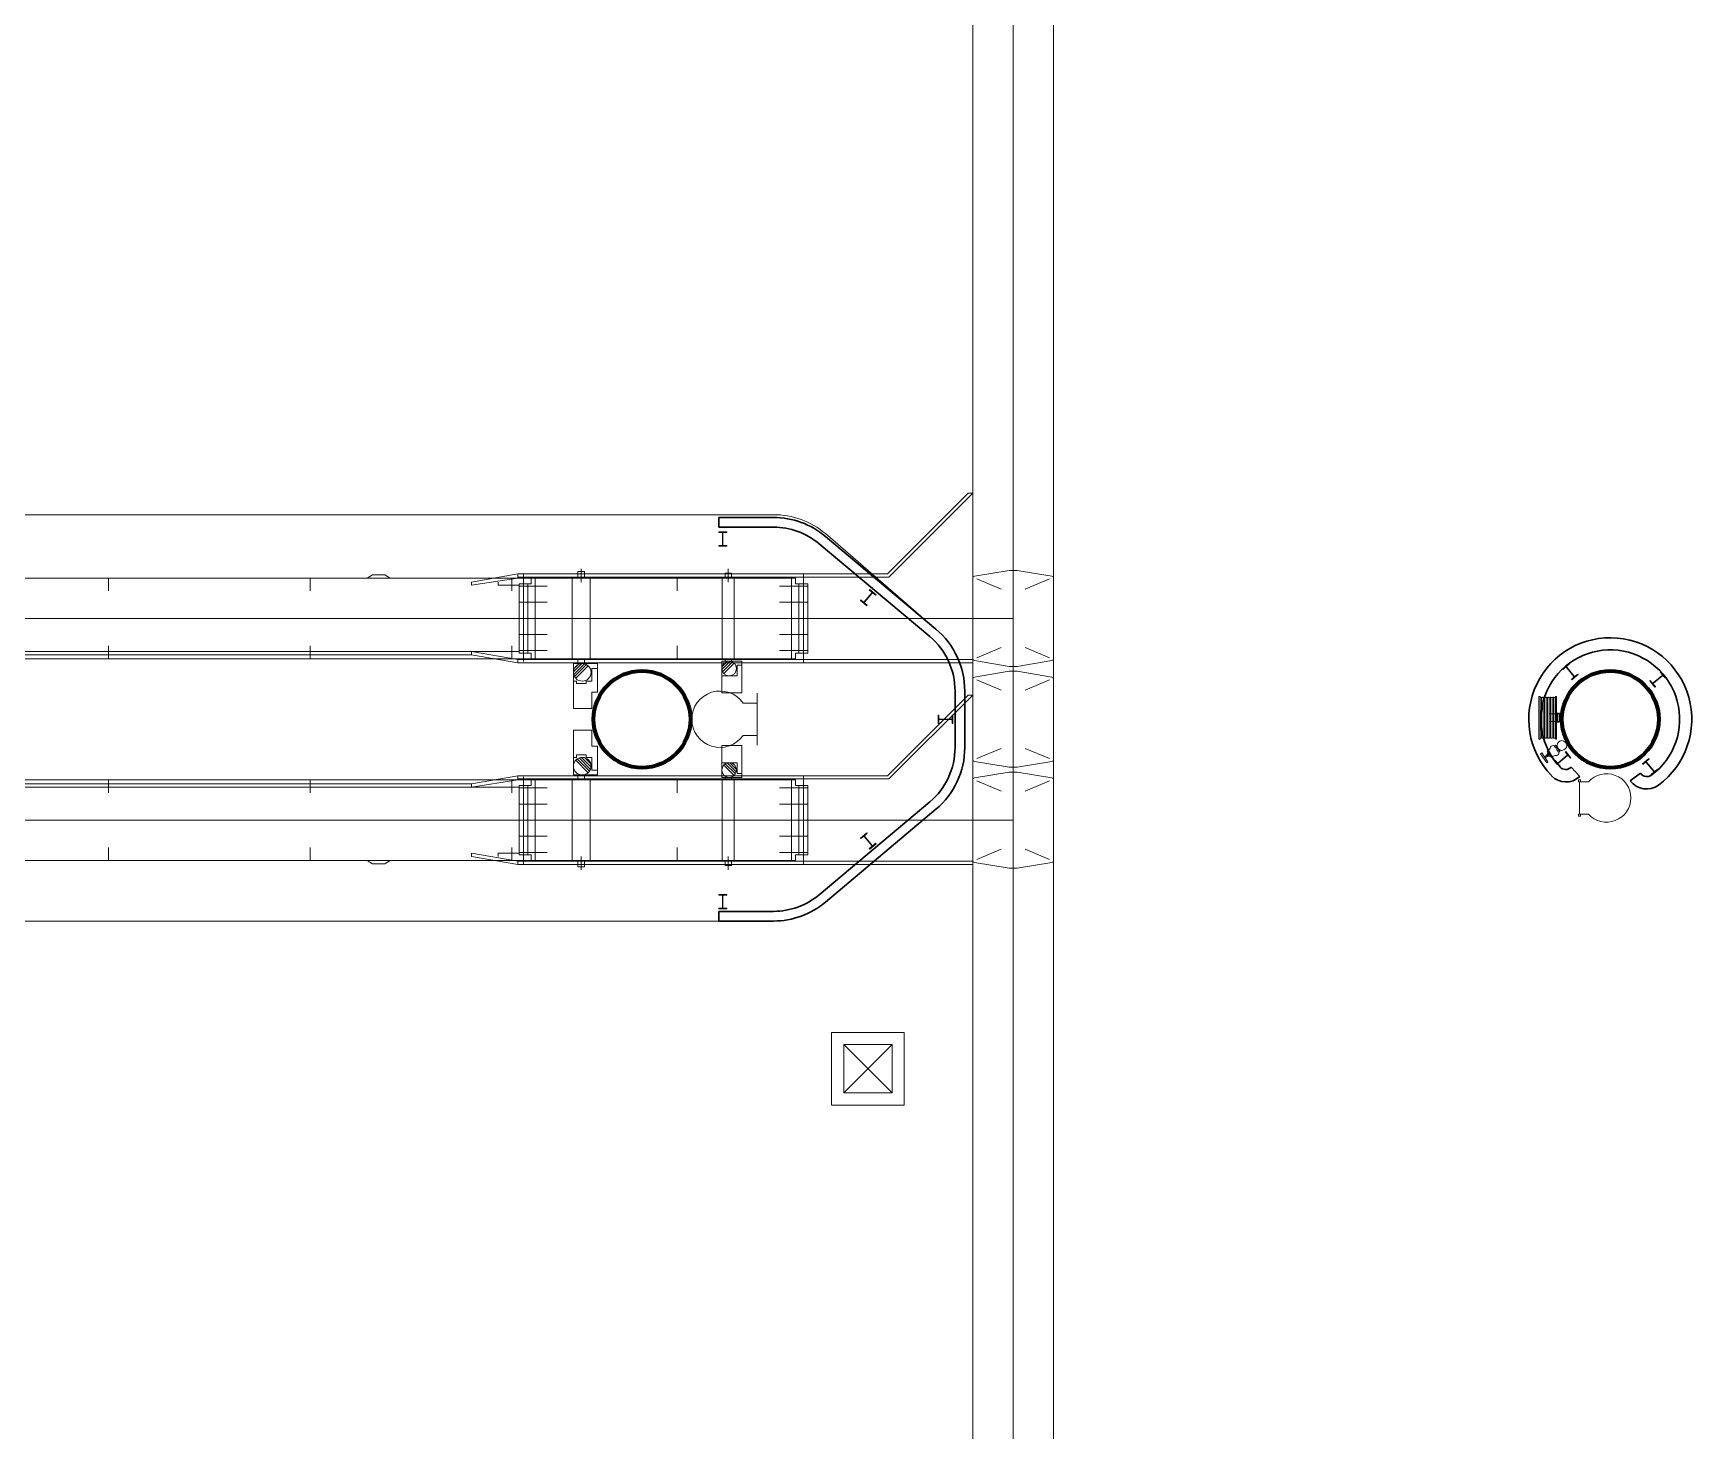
# Model space of a CAD drawing. Header units: metres. Extents: x 1807 to 3745, y 842 to 1968.
# Drawn here: x 3502.45 to 3523.01, y 1371.18 to 1388.5 of the extents above; entities that cross this region are included whole.
import ezdxf

# ---------------------------------------------------------------- set-up
doc = ezdxf.new("R2010")
doc.units = ezdxf.units.M
doc.header["$MEASUREMENT"] = 0
doc.linetypes.add('DGN1', pattern=[7.299439, 0, -7.299439])
doc.layers.add('Level 1', color=7, linetype='Continuous', lineweight=0)

msp = doc.modelspace()

# ---------------------------------------------------------------- linework, layer by layer
at = {"layer": 'Level 1', "color": 7, "linetype": 'Continuous', "lineweight": 0}
for p, q in [((3514.1, 1265.482), (3514.1, 1396.1)), ((3515.1, 1265.482), (3515.1, 1396.1)), ((3513.043, 1381.8), (3514.043, 1382.8)), ((3513.06, 1381.76), (3514.1, 1382.8)), ((3514.043, 1382.8), (3514.1, 1382.8)), ((3493.69, 1382.535), (3511.63, 1382.535)), ((3512.273, 1382.301), (3513.643, 1381.116)), ((3506.661, 1381.79), (3506.592, 1381.75)), ((3506.661, 1381.79), (3506.811, 1381.79)), ((3506.88, 1381.75), (3506.811, 1381.79)), ((3508.461, 1381.8), (3507.886, 1381.7)), ((3512, 1381.8), (3508.461, 1381.8)), ((3508.461, 1381.8), (3508.461, 1381.75)), ((3509.206, 1381.83), (3509.206, 1381.76)), ((3509.286, 1381.83), (3509.206, 1381.83)), ((3509.286, 1381.83), (3509.286, 1381.76)), ((3511.109, 1381.81), (3511.029, 1381.81)), ((3511.029, 1381.81), (3511.029, 1381.76)), ((3511.109, 1381.81), (3511.109, 1381.76)), ((3512, 1381.8), (3512.72, 1381.8)), ((3512, 1381.8), (3512, 1380.7)), ((3512, 1381.8), (3512, 1380.7)), ((3512.72, 1381.8), (3513.043, 1381.8)), ((3514.55, 1381.845), (3514.121, 1381.774)), ((3514.65, 1381.845), (3514.55, 1381.845)), ((3514.65, 1381.845), (3515.079, 1381.774)), ((3511.854, 1381.75), (3494.136, 1381.75)), ((3503.386, 1381.75), (3503.386, 1381.59)), ((3505.886, 1381.75), (3505.886, 1381.59)), ((3507.886, 1381.66), (3508.461, 1381.75)), ((3507.886, 1381.7), (3507.886, 1381.66)), ((3508.216, 1381.7), (3508.216, 1381.66)), ((3508.476, 1381.66), (3508.216, 1381.66)), ((3508.386, 1381.75), (3508.386, 1381.59)), ((3512, 1381.76), (3508.461, 1381.76)), ((3508.476, 1381.68), (3508.476, 1380.82)), ((3508.476, 1381.68), (3508.626, 1381.68)), ((3508.476, 1381.65), (3508.826, 1381.65)), ((3508.626, 1381.75), (3508.676, 1381.75)), ((3508.626, 1381.68), (3508.626, 1381.75)), ((3509.346, 1381.76), (3509.146, 1381.76)), ((3510.434, 1381.75), (3510.434, 1381.59)), ((3511.144, 1381.76), (3510.994, 1381.76)), ((3512.054, 1381.65), (3511.704, 1381.65)), ((3511.904, 1381.75), (3511.854, 1381.75)), ((3511.904, 1381.68), (3511.904, 1381.75)), ((3512.054, 1381.68), (3511.904, 1381.68)), ((3512, 1381.76), (3512.72, 1381.76)), ((3512.054, 1380.82), (3512.054, 1381.68)), ((3512.72, 1381.76), (3513.06, 1381.76)), ((3514.1, 1381.749), (3514.1, 1380.751)), ((3514.15, 1381.738), (3514.45, 1381.611)), ((3515.05, 1381.738), (3514.75, 1381.611)), ((3515.1, 1381.749), (3515.1, 1380.751)), ((3515.1, 1381.749), (3515.1, 1380.751)), ((3508.476, 1381.45), (3508.826, 1381.45)), ((3512.054, 1381.45), (3511.704, 1381.45)), ((3508.476, 1381.25), (3508.826, 1381.25)), ((3512.054, 1381.25), (3511.704, 1381.25)), ((3512.721, 1381.251), (3512.719, 1381.249)), ((3512.721, 1381.249), (3512.719, 1381.251)), ((3514.601, 1381.251), (3514.599, 1381.249)), ((3514.601, 1381.249), (3514.599, 1381.251)), ((3514.599, 1381.251), (3514.601, 1381.249)), ((3514.601, 1381.251), (3514.599, 1381.249)), ((3508.476, 1381.05), (3508.826, 1381.05)), ((3512.054, 1381.05), (3511.704, 1381.05)), ((3508.476, 1380.84), (3494.186, 1380.84)), ((3507.886, 1380.8), (3494.186, 1380.8)), ((3503.386, 1380.91), (3503.386, 1380.75)), ((3505.886, 1380.91), (3505.886, 1380.75)), ((3507.886, 1380.84), (3507.886, 1380.8)), ((3508.461, 1380.74), (3507.886, 1380.84)), ((3507.886, 1380.8), (3508.461, 1380.7)), ((3508.386, 1380.91), (3508.386, 1380.75)), ((3508.476, 1380.85), (3508.826, 1380.85)), ((3508.476, 1380.82), (3508.626, 1380.82)), ((3508.626, 1380.82), (3508.626, 1380.75)), ((3510.434, 1380.91), (3510.434, 1380.75)), ((3512.054, 1380.85), (3511.704, 1380.85)), ((3512.054, 1380.82), (3511.904, 1380.82)), ((3511.904, 1380.82), (3511.904, 1380.75)), ((3514.15, 1380.762), (3514.45, 1380.889)), ((3515.05, 1380.762), (3514.75, 1380.889)), ((3511.854, 1380.75), (3494.136, 1380.75)), ((3503.286, 1380.75), (3503.486, 1380.75)), ((3505.786, 1380.75), (3505.986, 1380.75)), ((3507.278, 1380.75), (3507.478, 1380.75)), ((3512, 1380.74), (3508.461, 1380.74)), ((3508.461, 1380.74), (3508.461, 1380.7)), ((3512, 1380.7), (3508.461, 1380.7)), ((3508.626, 1380.75), (3508.676, 1380.75)), ((3509.346, 1380.74), (3509.146, 1380.74)), ((3509.15, 1380.69), (3509.15, 1380.472)), ((3509.15, 1380.69), (3509.45, 1380.69)), ((3509.15, 1380.587), (3509.254, 1380.69)), ((3509.153, 1380.554), (3509.286, 1380.687)), ((3509.16, 1380.526), (3509.311, 1380.677)), ((3509.166, 1380.637), (3509.203, 1380.675)), ((3509.178, 1380.508), (3509.332, 1380.662)), ((3509.206, 1380.74), (3509.206, 1380.69)), ((3509.286, 1380.74), (3509.286, 1380.69)), ((3509.378, 1380.63), (3509.45, 1380.63)), ((3509.378, 1380.63), (3509.378, 1380.472)), ((3509.45, 1380.69), (3509.45, 1380.63)), ((3510.989, 1380.72), (3510.989, 1380.538)), ((3510.989, 1380.72), (3511.239, 1380.72)), ((3510.99, 1380.617), (3511.092, 1380.719)), ((3510.993, 1380.655), (3511.054, 1380.716)), ((3511.144, 1380.74), (3510.994, 1380.74)), ((3510.998, 1380.589), (3511.12, 1380.711)), ((3511.012, 1380.568), (3511.141, 1380.697)), ((3511.029, 1380.74), (3511.029, 1380.72)), ((3511.109, 1380.74), (3511.109, 1380.72)), ((3511.179, 1380.67), (3511.239, 1380.67)), ((3511.179, 1380.67), (3511.179, 1380.538)), ((3511.239, 1380.72), (3511.239, 1380.67)), ((3511.904, 1380.75), (3511.854, 1380.75)), ((3512, 1380.74), (3512.72, 1380.74)), ((3512, 1380.7), (3512.72, 1380.7)), ((3512.72, 1380.74), (3514.1, 1380.74)), ((3512.72, 1380.7), (3514.1, 1380.7)), ((3514.55, 1380.655), (3514.121, 1380.727)), ((3514.55, 1380.595), (3514.121, 1380.523)), ((3514.65, 1380.655), (3514.55, 1380.655)), ((3514.65, 1380.595), (3514.55, 1380.595)), ((3514.599, 1380.626), (3514.601, 1380.624)), ((3514.601, 1380.626), (3514.599, 1380.624)), ((3514.65, 1380.655), (3515.079, 1380.727)), ((3514.65, 1380.595), (3515.079, 1380.523)), ((3509.15, 1380.472), (3509.186, 1380.472)), ((3509.186, 1380.472), (3509.186, 1380.442)), ((3509.186, 1380.442), (3509.306, 1380.442)), ((3509.306, 1380.472), (3509.306, 1380.442)), ((3509.306, 1380.472), (3509.378, 1380.472)), ((3510.989, 1380.538), (3511.179, 1380.538)), ((3514, 1380.35), (3514, 1379.65)), ((3514.1, 1380.499), (3514.1, 1379.501)), ((3514.15, 1380.488), (3514.45, 1380.361)), ((3515.05, 1380.488), (3514.75, 1380.361)), ((3515.1, 1380.499), (3515.1, 1379.501)), ((3515.1, 1380.499), (3515.1, 1379.501)), ((3513.043, 1379.3), (3514.043, 1380.3)), ((3513.06, 1379.26), (3514.1, 1380.3)), ((3514.043, 1380.3), (3514.1, 1380.3)), ((3521.13, 1380.264), (3521.13, 1379.774)), ((3521.149, 1380.264), (3521.149, 1379.774)), ((3521.167, 1380.264), (3521.167, 1379.774)), ((3521.186, 1380.264), (3521.186, 1379.774)), ((3521.204, 1380.264), (3521.204, 1379.774)), ((3521.223, 1380.264), (3521.223, 1379.774)), ((3521.241, 1380.261), (3521.241, 1379.774)), ((3521.241, 1380.261), (3521.241, 1379.774)), ((3521.26, 1380.264), (3521.26, 1379.774)), ((3521.278, 1380.264), (3521.278, 1379.774)), ((3521.297, 1380.264), (3521.297, 1379.774)), ((3521.316, 1380.264), (3521.316, 1379.774)), ((3514.599, 1380.001), (3514.601, 1379.999)), ((3514.601, 1380.001), (3514.599, 1379.999)), ((3509.15, 1379.528), (3509.186, 1379.528)), ((3509.15, 1379.31), (3509.15, 1379.528)), ((3509.186, 1379.558), (3509.306, 1379.558)), ((3509.186, 1379.528), (3509.186, 1379.558)), ((3509.248, 1379.527), (3509.368, 1379.408)), ((3509.286, 1379.525), (3509.365, 1379.446)), ((3509.306, 1379.528), (3509.306, 1379.558)), ((3509.306, 1379.528), (3509.378, 1379.528)), ((3509.378, 1379.37), (3509.378, 1379.528)), ((3514.15, 1379.512), (3514.45, 1379.639)), ((3515.05, 1379.512), (3514.75, 1379.639)), ((3521.134, 1379.572), (3521.151, 1379.583)), ((3521.212, 1379.461), (3521.134, 1379.572)), ((3521.151, 1379.583), (3521.228, 1379.473)), ((3521.185, 1379.534), (3521.214, 1379.554)), ((3521.194, 1379.522), (3521.185, 1379.534)), ((3521.223, 1379.542), (3521.194, 1379.522)), ((3521.212, 1379.558), (3521.214, 1379.554)), ((3521.214, 1379.554), (3521.223, 1379.542)), ((3521.217, 1379.605), (3521.225, 1379.611)), ((3521.272, 1379.527), (3521.217, 1379.605)), ((3521.222, 1379.578), (3521.232, 1379.585)), ((3521.223, 1379.542), (3521.225, 1379.538)), ((3521.225, 1379.611), (3521.28, 1379.533)), ((3521.229, 1379.568), (3521.238, 1379.575)), ((3521.232, 1379.585), (3521.257, 1379.548)), ((3521.241, 1379.551), (3521.25, 1379.558)), ((3521.257, 1379.548), (3521.25, 1379.543)), ((3521.28, 1379.533), (3521.272, 1379.527)), ((3521.32, 1379.677), (3521.307, 1379.668)), ((3521.32, 1379.676), (3521.32, 1379.677)), ((3521.324, 1379.645), (3521.336, 1379.653)), ((3521.34, 1379.681), (3521.327, 1379.671)), ((3521.345, 1379.614), (3521.357, 1379.623)), ((3521.362, 1379.591), (3521.374, 1379.599)), ((3521.371, 1379.608), (3521.384, 1379.617)), ((3509.178, 1379.492), (3509.332, 1379.337)), ((3509.197, 1379.508), (3509.349, 1379.356)), ((3509.22, 1379.521), (3509.361, 1379.379)), ((3509.378, 1379.37), (3509.45, 1379.37)), ((3509.45, 1379.31), (3509.45, 1379.37)), ((3510.989, 1379.462), (3511.179, 1379.462)), ((3510.989, 1379.28), (3510.989, 1379.462)), ((3511.012, 1379.432), (3511.141, 1379.303)), ((3511.031, 1379.448), (3511.157, 1379.322)), ((3511.056, 1379.459), (3511.168, 1379.347)), ((3511.088, 1379.462), (3511.171, 1379.379)), ((3511.179, 1379.33), (3511.179, 1379.462)), ((3511.179, 1379.33), (3511.239, 1379.33)), ((3511.239, 1379.28), (3511.239, 1379.33)), ((3514.55, 1379.405), (3514.121, 1379.477)), ((3514.55, 1379.345), (3514.121, 1379.273)), ((3514.65, 1379.405), (3514.55, 1379.405)), ((3514.65, 1379.345), (3514.55, 1379.345)), ((3514.599, 1379.376), (3514.601, 1379.374)), ((3514.601, 1379.376), (3514.599, 1379.374)), ((3514.65, 1379.405), (3515.079, 1379.477)), ((3514.65, 1379.345), (3515.079, 1379.273)), ((3521.228, 1379.473), (3521.212, 1379.461)), ((3511.854, 1379.25), (3494.136, 1379.25)), ((3507.886, 1379.2), (3494.186, 1379.2)), ((3508.476, 1379.16), (3494.186, 1379.16)), ((3503.286, 1379.25), (3503.486, 1379.25)), ((3503.386, 1379.09), (3503.386, 1379.25)), ((3505.786, 1379.25), (3505.986, 1379.25)), ((3505.886, 1379.09), (3505.886, 1379.25)), ((3507.278, 1379.25), (3507.478, 1379.25)), ((3508.461, 1379.3), (3507.886, 1379.2)), ((3507.886, 1379.16), (3508.461, 1379.25)), ((3507.886, 1379.2), (3507.886, 1379.16)), ((3508.386, 1379.09), (3508.386, 1379.25)), ((3512, 1379.3), (3508.461, 1379.3)), ((3508.461, 1379.3), (3508.461, 1379.25)), ((3512, 1379.26), (3508.461, 1379.26)), ((3508.476, 1378.32), (3508.476, 1379.18)), ((3508.476, 1379.18), (3508.626, 1379.18)), ((3508.476, 1379.15), (3508.826, 1379.15)), ((3508.626, 1379.25), (3508.676, 1379.25)), ((3508.626, 1379.18), (3508.626, 1379.25)), ((3509.346, 1379.26), (3509.146, 1379.26)), ((3509.15, 1379.31), (3509.45, 1379.31)), ((3509.206, 1379.26), (3509.206, 1379.31)), ((3509.286, 1379.26), (3509.286, 1379.31)), ((3510.434, 1379.09), (3510.434, 1379.25)), ((3510.989, 1379.28), (3511.239, 1379.28)), ((3511.144, 1379.26), (3510.994, 1379.26)), ((3511.029, 1379.26), (3511.029, 1379.28)), ((3511.109, 1379.26), (3511.109, 1379.28)), ((3512.054, 1379.15), (3511.704, 1379.15)), ((3511.904, 1379.25), (3511.854, 1379.25)), ((3511.904, 1379.18), (3511.904, 1379.25)), ((3512.054, 1379.18), (3511.904, 1379.18)), ((3512, 1379.3), (3512.72, 1379.3)), ((3512, 1379.3), (3512, 1378.2)), ((3512, 1379.3), (3512, 1378.2)), ((3512, 1379.26), (3512.72, 1379.26)), ((3512.054, 1379.18), (3512.054, 1378.32)), ((3512.72, 1379.3), (3513.043, 1379.3)), ((3512.72, 1379.26), (3513.06, 1379.26)), ((3514.1, 1379.249), (3514.1, 1378.251)), ((3514.15, 1379.238), (3514.45, 1379.111)), ((3515.05, 1379.238), (3514.75, 1379.111)), ((3515.1, 1379.249), (3515.1, 1378.251)), ((3515.1, 1379.249), (3515.1, 1378.251)), ((3508.476, 1378.95), (3508.826, 1378.95)), ((3512.054, 1378.95), (3511.704, 1378.95)), ((3508.476, 1378.75), (3508.826, 1378.75)), ((3512.054, 1378.75), (3511.704, 1378.75)), ((3513.643, 1378.884), (3512.273, 1377.734)), ((3512.721, 1378.751), (3512.719, 1378.749)), ((3512.721, 1378.749), (3512.719, 1378.751)), ((3514.601, 1378.751), (3514.599, 1378.749)), ((3514.601, 1378.749), (3514.599, 1378.751)), ((3514.599, 1378.751), (3514.601, 1378.749)), ((3514.601, 1378.751), (3514.599, 1378.749)), ((3508.476, 1378.55), (3508.826, 1378.55)), ((3512.054, 1378.55), (3511.704, 1378.55)), ((3503.386, 1378.25), (3503.386, 1378.41)), ((3505.886, 1378.25), (3505.886, 1378.41)), ((3507.886, 1378.34), (3507.886, 1378.3)), ((3508.461, 1378.24), (3507.886, 1378.34)), ((3507.886, 1378.3), (3508.461, 1378.2)), ((3508.216, 1378.3), (3508.216, 1378.34)), ((3508.476, 1378.34), (3508.216, 1378.34)), ((3508.386, 1378.25), (3508.386, 1378.41)), ((3508.476, 1378.35), (3508.826, 1378.35)), ((3508.476, 1378.32), (3508.626, 1378.32)), ((3508.626, 1378.32), (3508.626, 1378.25)), ((3510.434, 1378.25), (3510.434, 1378.41)), ((3512.054, 1378.35), (3511.704, 1378.35)), ((3512.054, 1378.32), (3511.904, 1378.32)), ((3511.904, 1378.32), (3511.904, 1378.25)), ((3514.15, 1378.262), (3514.45, 1378.389)), ((3515.05, 1378.262), (3514.75, 1378.389)), ((3511.854, 1378.25), (3494.136, 1378.25)), ((3506.661, 1378.21), (3506.592, 1378.25)), ((3506.661, 1378.21), (3506.811, 1378.21)), ((3506.88, 1378.25), (3506.811, 1378.21)), ((3512, 1378.24), (3508.461, 1378.24)), ((3508.461, 1378.24), (3508.461, 1378.2)), ((3512, 1378.2), (3508.461, 1378.2)), ((3508.626, 1378.25), (3508.676, 1378.25)), ((3509.346, 1378.24), (3509.146, 1378.24)), ((3509.206, 1378.17), (3509.206, 1378.24)), ((3509.286, 1378.17), (3509.206, 1378.17)), ((3509.286, 1378.17), (3509.286, 1378.24)), ((3511.144, 1378.24), (3510.994, 1378.24)), ((3511.029, 1378.19), (3511.029, 1378.24)), ((3511.109, 1378.19), (3511.029, 1378.19)), ((3511.109, 1378.19), (3511.109, 1378.24)), ((3511.904, 1378.25), (3511.854, 1378.25)), ((3512, 1378.24), (3512.72, 1378.24)), ((3512, 1378.2), (3512.72, 1378.2)), ((3512.72, 1378.24), (3514.1, 1378.24)), ((3512.72, 1378.2), (3514.1, 1378.2)), ((3514.55, 1378.155), (3514.121, 1378.227)), ((3514.65, 1378.155), (3514.55, 1378.155)), ((3514.599, 1378.126), (3514.601, 1378.124)), ((3514.601, 1378.126), (3514.599, 1378.124)), ((3514.65, 1378.155), (3515.079, 1378.227)), ((3511.63, 1377.5), (3486.27, 1377.5)), ((3513.25, 1376.12), (3512.35, 1376.12)), ((3512.35, 1376.12), (3512.35, 1375.22)), ((3513.25, 1375.22), (3513.25, 1376.12)), ((3512.5, 1375.37), (3513.1, 1375.97)), ((3513.1, 1375.37), (3512.5, 1375.97)), ((3512.35, 1375.22), (3513.25, 1375.22))]:
    msp.add_line(p, q, dxfattribs=at)
at = {"layer": 'Level 1', "color": 7, "linetype": 'Continuous', "lineweight": 0, "ltscale": 4}
for p, q in [((3514.6, 1265.482), (3514.6, 1396.1)), ((3508.531, 1381.8), (3508.531, 1380.715)), ((3509.246, 1381.7), (3509.246, 1381.864)), ((3511.069, 1381.7), (3511.069, 1381.864)), ((3508.586, 1381.68), (3508.586, 1380.82)), ((3508.676, 1381.75), (3508.676, 1380.75)), ((3509.133, 1381.75), (3509.133, 1380.75)), ((3509.359, 1381.75), (3509.359, 1380.75)), ((3510.994, 1381.75), (3510.994, 1380.75)), ((3511.144, 1381.75), (3511.144, 1380.75)), ((3511.854, 1380.75), (3511.854, 1381.75)), ((3511.944, 1380.82), (3511.944, 1381.68)), ((3493.986, 1381.25), (3512.72, 1381.25)), ((3514.6, 1381.25), (3512.72, 1381.25)), ((3509.45, 1380.63), (3509.45, 1380.334)), ((3511.239, 1380.67), (3511.239, 1380.326)), ((3509.15, 1380.134), (3509.15, 1380.472)), ((3510.989, 1380.326), (3510.989, 1380.538)), ((3509.378, 1380.334), (3509.378, 1380.134)), ((3509.45, 1380.334), (3509.378, 1380.334)), ((3511.239, 1380.326), (3510.989, 1380.326)), ((3509.378, 1380.134), (3509.15, 1380.134)), ((3509.15, 1379.866), (3509.15, 1379.528)), ((3509.378, 1379.866), (3509.15, 1379.866)), ((3509.378, 1379.666), (3509.378, 1379.866)), ((3509.45, 1379.666), (3509.378, 1379.666)), ((3509.45, 1379.37), (3509.45, 1379.666)), ((3510.989, 1379.674), (3510.989, 1379.462)), ((3511.239, 1379.674), (3510.989, 1379.674)), ((3511.239, 1379.33), (3511.239, 1379.674)), ((3508.531, 1378.2), (3508.531, 1379.285)), ((3508.586, 1378.32), (3508.586, 1379.18)), ((3508.676, 1378.25), (3508.676, 1379.25)), ((3509.133, 1378.25), (3509.133, 1379.25)), ((3509.359, 1378.25), (3509.359, 1379.25)), ((3510.994, 1378.25), (3510.994, 1379.25)), ((3511.144, 1378.25), (3511.144, 1379.25)), ((3511.854, 1379.25), (3511.854, 1378.25)), ((3511.944, 1379.18), (3511.944, 1378.32)), ((3493.986, 1378.75), (3512.72, 1378.75)), ((3514.6, 1378.75), (3512.72, 1378.75)), ((3509.246, 1378.3), (3509.246, 1378.136)), ((3511.069, 1378.3), (3511.069, 1378.136))]:
    msp.add_line(p, q, dxfattribs=at)
at = {"layer": 'Level 1', "color": 7, "linetype": 'Continuous', "lineweight": 30}
for p, q in [((3510.95, 1382.38), (3510.95, 1382.5)), ((3510.95, 1382.5), (3511.63, 1382.5)), ((3511.63, 1382.38), (3510.95, 1382.38)), ((3512.273, 1382.266), (3513.643, 1381.116)), ((3513.566, 1381.024), (3512.196, 1382.174)), ((3513.88, 1379.65), (3513.88, 1380.35)), ((3514, 1380.35), (3514, 1379.65)), ((3521.34, 1380.07), (3521.34, 1379.968)), ((3521.369, 1380.07), (3521.34, 1380.07)), ((3521.34, 1379.968), (3521.369, 1379.968)), ((3521.369, 1379.968), (3521.369, 1380.07)), ((3521.624, 1379.292), (3521.515, 1379.406)), ((3521.624, 1379.292), (3521.515, 1379.406)), ((3522.248, 1379.237), (3522.374, 1379.331)), ((3512.196, 1377.826), (3513.566, 1378.976)), ((3513.643, 1378.884), (3512.273, 1377.734)), ((3510.95, 1377.62), (3511.63, 1377.62)), ((3510.95, 1377.5), (3510.95, 1377.62)), ((3511.63, 1377.5), (3510.95, 1377.5))]:
    msp.add_line(p, q, dxfattribs=at)
at = {"layer": 'Level 1', "color": 7, "linetype": 'Continuous', "lineweight": 13}
for p, q in [((3511.051, 1382.322), (3510.95, 1382.322)), ((3510.95, 1382.322), (3510.95, 1382.314)), ((3510.95, 1382.314), (3510.991, 1382.314)), ((3510.998, 1382.307), (3510.998, 1382.16)), ((3511.003, 1382.16), (3511.003, 1382.307)), ((3511.011, 1382.314), (3511.051, 1382.314)), ((3511.051, 1382.314), (3511.051, 1382.322)), ((3510.991, 1382.152), (3510.95, 1382.152)), ((3510.95, 1382.152), (3510.95, 1382.144)), ((3510.95, 1382.144), (3511.051, 1382.144)), ((3511.051, 1382.152), (3511.011, 1382.152)), ((3511.051, 1382.144), (3511.051, 1382.152)), ((3512.817, 1381.603), (3512.823, 1381.609)), ((3512.849, 1381.576), (3512.817, 1381.603)), ((3512.823, 1381.609), (3512.9, 1381.543)), ((3512.708, 1381.472), (3512.713, 1381.479)), ((3512.786, 1381.407), (3512.708, 1381.472)), ((3512.713, 1381.479), (3512.745, 1381.452)), ((3512.755, 1381.453), (3512.85, 1381.566)), ((3512.853, 1381.563), (3512.759, 1381.45)), ((3512.76, 1381.439), (3512.791, 1381.413)), ((3512.791, 1381.413), (3512.786, 1381.407)), ((3512.895, 1381.537), (3512.864, 1381.564)), ((3512.9, 1381.543), (3512.895, 1381.537)), ((3521.409, 1380.624), (3521.487, 1380.689)), ((3521.414, 1380.618), (3521.409, 1380.624)), ((3521.445, 1380.644), (3521.414, 1380.618)), ((3521.55, 1380.531), (3521.456, 1380.643)), ((3521.46, 1380.646), (3521.554, 1380.534)), ((3521.492, 1380.683), (3521.461, 1380.657)), ((3521.487, 1380.689), (3521.492, 1380.683)), ((3521.601, 1380.553), (3521.523, 1380.488)), ((3521.565, 1380.533), (3521.596, 1380.559)), ((3521.596, 1380.559), (3521.601, 1380.553)), ((3522.618, 1380.586), (3522.624, 1380.591)), ((3522.644, 1380.555), (3522.618, 1380.586)), ((3522.624, 1380.591), (3522.689, 1380.513)), ((3521.518, 1380.494), (3521.55, 1380.52)), ((3521.523, 1380.488), (3521.518, 1380.494)), ((3522.488, 1380.477), (3522.494, 1380.482)), ((3522.553, 1380.399), (3522.488, 1380.477)), ((3522.494, 1380.482), (3522.52, 1380.45)), ((3522.531, 1380.45), (3522.643, 1380.544)), ((3522.533, 1380.435), (3522.559, 1380.404)), ((3522.646, 1380.54), (3522.534, 1380.446)), ((3522.559, 1380.404), (3522.553, 1380.399)), ((3522.683, 1380.508), (3522.657, 1380.539)), ((3522.689, 1380.513), (3522.683, 1380.508)), ((3511.254, 1380.2), (3511.427, 1380.2)), ((3511.427, 1380.2), (3511.427, 1380.323)), ((3511.427, 1380.323), (3511.427, 1379.677)), ((3521.114, 1380.284), (3521.114, 1379.754)), ((3521.129, 1380.284), (3521.114, 1380.284)), ((3521.129, 1379.754), (3521.129, 1380.284)), ((3521.319, 1380.284), (3521.319, 1379.754)), ((3521.333, 1380.284), (3521.319, 1380.284)), ((3521.333, 1379.754), (3521.333, 1380.284)), ((3513.68, 1380.051), (3513.672, 1380.051)), ((3513.672, 1380.051), (3513.672, 1379.949)), ((3513.672, 1379.949), (3513.68, 1379.949)), ((3513.68, 1380.01), (3513.68, 1380.051)), ((3513.68, 1379.949), (3513.68, 1379.99)), ((3513.834, 1380.002), (3513.688, 1380.002)), ((3513.688, 1379.998), (3513.834, 1379.998)), ((3513.85, 1380.051), (3513.842, 1380.051)), ((3513.842, 1380.051), (3513.842, 1380.01)), ((3513.842, 1379.99), (3513.842, 1379.949)), ((3513.842, 1379.949), (3513.85, 1379.949)), ((3513.85, 1379.949), (3513.85, 1380.051)), ((3511.427, 1379.8), (3511.254, 1379.8)), ((3521.114, 1379.754), (3521.129, 1379.754)), ((3521.319, 1379.754), (3521.333, 1379.754)), ((3521.354, 1379.46), (3521.466, 1379.554)), ((3521.469, 1379.55), (3521.357, 1379.456)), ((3521.441, 1379.596), (3521.447, 1379.601)), ((3521.467, 1379.565), (3521.441, 1379.596)), ((3521.447, 1379.601), (3521.512, 1379.523)), ((3521.506, 1379.518), (3521.48, 1379.55)), ((3521.512, 1379.523), (3521.506, 1379.518)), ((3521.311, 1379.487), (3521.317, 1379.492)), ((3521.376, 1379.409), (3521.311, 1379.487)), ((3521.317, 1379.492), (3521.343, 1379.461)), ((3521.356, 1379.445), (3521.382, 1379.414)), ((3521.382, 1379.414), (3521.376, 1379.409)), ((3522.399, 1379.447), (3522.477, 1379.512)), ((3522.404, 1379.441), (3522.399, 1379.447)), ((3522.435, 1379.467), (3522.404, 1379.441)), ((3522.54, 1379.354), (3522.446, 1379.466)), ((3522.482, 1379.506), (3522.45, 1379.48)), ((3522.45, 1379.469), (3522.544, 1379.357)), ((3522.477, 1379.512), (3522.482, 1379.506)), ((3522.508, 1379.317), (3522.539, 1379.343)), ((3522.513, 1379.311), (3522.508, 1379.317)), ((3522.591, 1379.376), (3522.513, 1379.311)), ((3522.555, 1379.356), (3522.586, 1379.382)), ((3522.586, 1379.382), (3522.591, 1379.376)), ((3521.605, 1379.225), (3521.605, 1379.25)), ((3521.605, 1379.25), (3521.63, 1379.25)), ((3521.63, 1379.225), (3521.605, 1379.225)), ((3521.731, 1379.225), (3521.617, 1379.225)), ((3521.617, 1379.225), (3521.617, 1378.825)), ((3521.63, 1379.25), (3521.63, 1379.225)), ((3521.605, 1378.825), (3521.605, 1378.8)), ((3521.63, 1378.825), (3521.605, 1378.825)), ((3521.605, 1378.8), (3521.63, 1378.8)), ((3521.617, 1378.825), (3521.731, 1378.825)), ((3521.63, 1378.8), (3521.63, 1378.825)), ((3512.786, 1378.593), (3512.708, 1378.528)), ((3512.708, 1378.528), (3512.713, 1378.521)), ((3512.713, 1378.521), (3512.745, 1378.548)), ((3512.755, 1378.547), (3512.85, 1378.434)), ((3512.853, 1378.437), (3512.759, 1378.55)), ((3512.76, 1378.561), (3512.791, 1378.587)), ((3512.791, 1378.587), (3512.786, 1378.593)), ((3512.849, 1378.424), (3512.817, 1378.397)), ((3512.817, 1378.397), (3512.823, 1378.391)), ((3512.823, 1378.391), (3512.9, 1378.457)), ((3512.895, 1378.463), (3512.864, 1378.436)), ((3512.9, 1378.457), (3512.895, 1378.463)), ((3511.051, 1377.828), (3510.95, 1377.828)), ((3510.95, 1377.828), (3510.95, 1377.82)), ((3510.95, 1377.82), (3510.991, 1377.82)), ((3510.998, 1377.812), (3510.998, 1377.666)), ((3511.003, 1377.666), (3511.003, 1377.812)), ((3511.01, 1377.82), (3511.051, 1377.82)), ((3511.051, 1377.82), (3511.051, 1377.828)), ((3510.991, 1377.658), (3510.95, 1377.658)), ((3510.95, 1377.658), (3510.95, 1377.65)), ((3510.95, 1377.65), (3511.051, 1377.65)), ((3511.051, 1377.658), (3511.01, 1377.658)), ((3511.051, 1377.65), (3511.051, 1377.658)), ((3513.1, 1375.97), (3512.5, 1375.97)), ((3512.5, 1375.97), (3512.5, 1375.37)), ((3513.1, 1375.37), (3513.1, 1375.97)), ((3512.5, 1375.37), (3513.1, 1375.37))]:
    msp.add_line(p, q, dxfattribs=at)
at = {"layer": 'Level 1', "color": 7, "linetype": 'DGN1', "lineweight": 0}
for p, q in [((3521.339, 1380.067), (3521.132, 1380.067)), ((3521.339, 1379.971), (3521.132, 1379.971))]:
    msp.add_line(p, q, dxfattribs=at)
at = {"layer": 'Level 1', "color": 7, "linetype": 'Continuous', "lineweight": 0}
for centre, radius in [((3509.259, 1380.581), 0.109), ((3511.08, 1380.629), 0.091), ((3509.259, 1379.419), 0.109), ((3511.08, 1379.371), 0.091)]:
    msp.add_circle(centre, radius, dxfattribs=at)
at = {"layer": 'Level 1', "color": 7, "linetype": 'Continuous', "lineweight": 70}
for centre in [(3510, 1380), (3522, 1380)]:
    msp.add_circle(centre, 0.6, dxfattribs=at)
at = {"layer": 'Level 1', "color": 7, "linetype": 'Continuous', "lineweight": 13}
msp.add_circle((3521.4, 1379.675), 0.06, dxfattribs=at)
at = {"layer": 'Level 1', "color": 7, "linetype": 'Continuous', "lineweight": 0}
for centre, radius, start, end in [((3511.63, 1381.535), 1, 49.9899, 90), ((3514.125, 1381.749), 0.025, 99.4624, 180), ((3515.075, 1381.749), 0.025, 360, 80.5376), ((3513, 1380.35), 1, 0, 49.9895), ((3514.125, 1380.751), 0.025, 180, 260.5378), ((3515.075, 1380.751), 0.025, 279.4622, 360), ((3514.125, 1380.499), 0.025, 99.4624, 180), ((3515.075, 1380.499), 0.025, 360, 80.5376), ((3513, 1379.65), 1, 310.0101, 0), ((3521.2, 1379.575), 0.0205, 304.2613, 355.134), ((3521.226, 1379.574), 0.00618, 138.8756, 291.1244), ((3521.183, 1379.679), 0.0799, 302.2159, 342.4014), ((3521.237, 1379.522), 0.0205, 74.866, 125.7387), ((3521.241, 1379.564), 0.0127, 159.4192, 270.5808), ((3521.245, 1379.547), 0.00618, 138.8756, 318.8756), ((3521.289, 1379.64), 0.0339, 58.2427, 153.8427), ((3521.329, 1379.47), 0.0799, 87.5986, 127.7841), ((3521.346, 1379.678), 0.04, 193.767, 236.233), ((3521.297, 1379.644), 0.04, 13.767, 56.233), ((3521.39, 1379.668), 0.0701, 199.7036, 230.2964), ((3521.329, 1379.584), 0.0339, 276.1573, 11.7573), ((3521.291, 1379.599), 0.0701, 19.7036, 50.2964), ((3521.384, 1379.624), 0.04, 193.767, 236.233), ((3521.335, 1379.59), 0.04, 13.767, 56.233), ((3514.125, 1379.501), 0.025, 180, 260.5378), ((3515.075, 1379.501), 0.025, 279.4622, 360), ((3514.125, 1379.249), 0.025, 99.4624, 180), ((3515.075, 1379.249), 0.025, 360, 80.5376), ((3514.125, 1378.251), 0.025, 180, 260.5378), ((3515.075, 1378.251), 0.025, 279.4622, 360), ((3511.63, 1378.5), 1, 270, 310.0105)]:
    msp.add_arc(centre, radius, start, end, dxfattribs=at)
at = {"layer": 'Level 1', "color": 7, "linetype": 'Continuous', "lineweight": 30}
for centre, radius, start, end in [((3511.63, 1381.5), 1, 49.9904, 89.9997), ((3511.63, 1381.5), 0.88, 49.9904, 89.9997), ((3513, 1380.35), 0.88, 0.0008, 49.9895), ((3513, 1380.35), 1, 0.0008, 49.9895), ((3522, 1380), 1.01, 306.2423, 223.7577), ((3522, 1380), 0.86, 306.6648, 220.1593), ((3513, 1379.65), 0.88, 310.0099, 0.0011), ((3513, 1379.65), 1, 310.0099, 0.0011), ((3521.447, 1379.478), 0.1, 223.4982, 313.4967), ((3521.447, 1379.478), 0.1, 223.4982, 313.4967), ((3522.454, 1379.39), 0.1, 216.5033, 306.5018), ((3521.451, 1379.473), 0.25, 223.4982, 313.4967), ((3521.451, 1379.473), 0.25, 223.4982, 313.4967), ((3522.449, 1379.386), 0.25, 216.5033, 306.5018), ((3511.63, 1378.5), 0.88, 270.0009, 310.0096), ((3511.63, 1378.5), 1, 270.0009, 310.0096)]:
    msp.add_arc(centre, radius, start, end, dxfattribs=at)
at = {"layer": 'Level 1', "color": 7, "linetype": 'Continuous', "lineweight": 13}
for centre, radius, start, end in [((3510.991, 1382.307), 0.0076, 0, 90), ((3511.011, 1382.307), 0.0076, 90, 180), ((3510.991, 1382.16), 0.0076, 270, 0), ((3511.011, 1382.16), 0.0076, 180, 270), ((3512.75, 1381.458), 0.0076, 230, 320), ((3512.765, 1381.445), 0.0076, 140, 230), ((3512.844, 1381.571), 0.0076, 320, 50), ((3512.859, 1381.558), 0.0076, 50, 140), ((3521.45, 1380.638), 0.0076, 40, 130), ((3521.466, 1380.651), 0.0076, 130, 220), ((3522.638, 1380.55), 0.0076, 310, 40), ((3510.967, 1380), 0.35, 34.8503, 325.1497), ((3521.545, 1380.526), 0.0076, 310, 40), ((3521.56, 1380.539), 0.0076, 220, 310), ((3522.526, 1380.455), 0.0076, 220, 310), ((3522.539, 1380.44), 0.0076, 130, 220), ((3522.651, 1380.534), 0.0076, 40, 130), ((3513.688, 1380.01), 0.0076, 180, 270), ((3513.688, 1379.99), 0.0076, 90, 180), ((3513.834, 1380.01), 0.0076, 270, 0), ((3513.834, 1379.99), 0.0076, 0, 90), ((3521.461, 1379.56), 0.0076, 310, 40), ((3521.474, 1379.545), 0.0076, 40, 130), ((3521.349, 1379.466), 0.0076, 220, 310), ((3521.362, 1379.45), 0.0076, 130, 220), ((3521.955, 1379.025), 0.3, 221.8097, 138.1891), ((3522.44, 1379.461), 0.0076, 40, 130), ((3522.455, 1379.474), 0.0076, 130, 220), ((3522.534, 1379.349), 0.0076, 310, 40), ((3522.55, 1379.362), 0.0076, 220, 310), ((3512.75, 1378.542), 0.0076, 40, 130), ((3512.765, 1378.555), 0.0076, 130, 220), ((3512.844, 1378.429), 0.0076, 310, 40), ((3512.859, 1378.442), 0.0076, 220, 310), ((3510.991, 1377.812), 0.0076, 0, 90), ((3511.01, 1377.812), 0.0076, 90, 180), ((3510.991, 1377.666), 0.0076, 270, 0), ((3511.01, 1377.666), 0.0076, 180, 270)]:
    msp.add_arc(centre, radius, start, end, dxfattribs=at)
at = {"layer": 'Level 1', "color": 7, "linetype": 'Continuous', "lineweight": 0, "extrusion": (0, 0, -1)}
for centre, major_axis, ratio in [((3521.139, 1380.257), (0, -0.017), 0.578812), ((3521.158, 1380.257), (0, -0.017), 0.578812), ((3521.176, 1380.257), (0, -0.017), 0.578812), ((3521.195, 1380.257), (0, -0.017), 0.578812), ((3521.213, 1380.257), (0, -0.017), 0.578812), ((3521.232, 1380.257), (0, -0.017), 0.578812), ((3521.251, 1379.781), (0, 0.017), 0.578813), ((3521.269, 1379.781), (0, 0.017), 0.578813), ((3521.288, 1379.781), (0, 0.017), 0.578813), ((3521.306, 1379.781), (0, 0.017), 0.578813)]:
    msp.add_ellipse(centre, major_axis=major_axis, ratio=ratio, start_param=1.981756, end_param=4.478097, dxfattribs=at)
at = {"layer": 'Level 1', "color": 7, "linetype": 'Continuous', "lineweight": 0}
for centre, major_axis, ratio in [((3521.251, 1380.257), (0, 0.017), 0.578812), ((3521.269, 1380.257), (0, 0.017), 0.578812), ((3521.288, 1380.257), (0, 0.017), 0.578812), ((3521.306, 1380.257), (0, 0.017), 0.578812), ((3521.139, 1379.781), (0, -0.017), 0.578813), ((3521.158, 1379.781), (0, -0.017), 0.578813), ((3521.176, 1379.781), (0, -0.017), 0.578813), ((3521.195, 1379.781), (0, -0.017), 0.578813), ((3521.213, 1379.781), (0, -0.017), 0.578813), ((3521.232, 1379.781), (0, -0.017), 0.578813)]:
    msp.add_ellipse(centre, major_axis=major_axis, ratio=ratio, start_param=5.123349, end_param=7.619689, dxfattribs=at)

doc.saveas('drawing.dxf')
